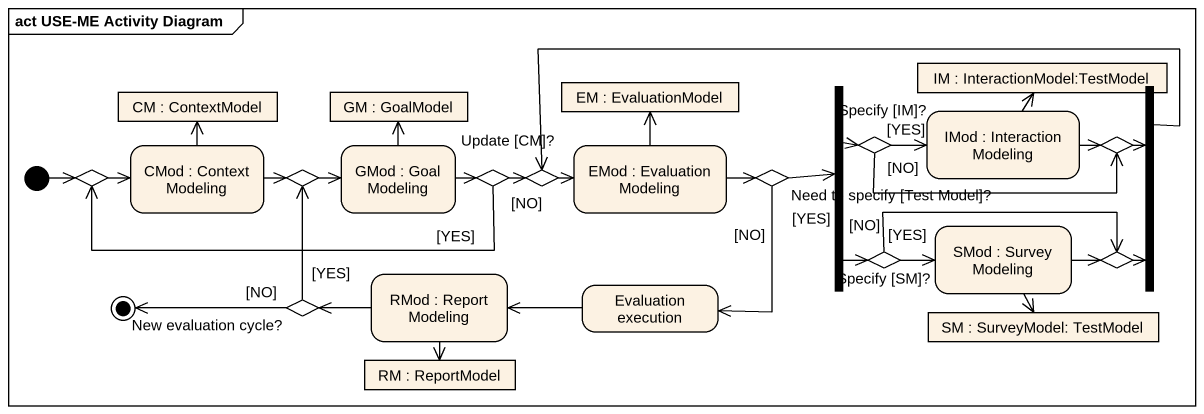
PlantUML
@startuml
mainframe act USE-ME Activity Diagram
hide empty description
state "IM : InteractionModel:TestModel" as IM <<object>>
state "CM : ContextModel" as CM <<object>>
state "GM : GoalModel" as GM <<object>>
state "EM : EvaluationModel" as EM <<object>>
state fork1 <<fork>>
state "IMod : Interaction Modeling" as IMod
state fork2 <<join>>
state choice1 <<choice>>
state "CMod : Context Modeling" as CMod
state choice2 <<choice>>
state "GMod : Goal Modeling" as GMod
state "Update [CM]?" as Update_CM <<choice>>
state choice3 <<choice>>
state "EMod : Evaluation Modeling" as EMod
state "Need to specify [Test Model]?" as Need_to_specify_Test_Model <<choice>>
state "Specify [IM]?" as Specify_IM <<choice>>
state choice4 <<choice>>
state "Specify [SM]?" as Specify_SM <<choice>>
state "SMod : Survey Modeling" as SMod
state choice5 <<choice>>
state "New evaluation cycle?" as New_evaluation_cycle <<choice>>
state "RMod : Report Modeling" as RMod
state "Evaluation execution" as Evaluation_execution
state "SM : SurveyModel: TestModel" as SM <<object>>
state "RM : ReportModel" as RM <<object>>
[*] -right-> choice1
fork1 -up-> Specify_IM
fork1 --> Specify_SM
IMod -up-> IM
IMod -right-> choice4
fork2 -left-> choice3
choice1 -right-> CMod
CMod -up-> CM
CMod -right-> choice2
choice2 -right-> GMod
GMod -up-> GM
GMod -right-> Update_CM
Update_CM -left-> choice1 : [YES]
Update_CM -right-> choice3 : [NO]
choice3 -right-> EMod
EMod -up-> EM
EMod -right-> Need_to_specify_Test_Model
Need_to_specify_Test_Model -right-> fork1 : [YES]
Need_to_specify_Test_Model --> Evaluation_execution : [NO]
Specify_IM -right-> IMod : [YES]
Specify_IM -right-> choice4 : [NO]
choice4 --> fork2
Specify_SM -right-> SMod : [YES]
Specify_SM -right-> choice5 : [NO]
SMod -right-> choice5
SMod --> SM
choice5 -up-> fork2
New_evaluation_cycle -up-> choice2 : [YES]
RMod -left-> New_evaluation_cycle
RMod --> RM
Evaluation_execution -left-> RMod
New_evaluation_cycle -left-> [*] : [NO]
@enduml
